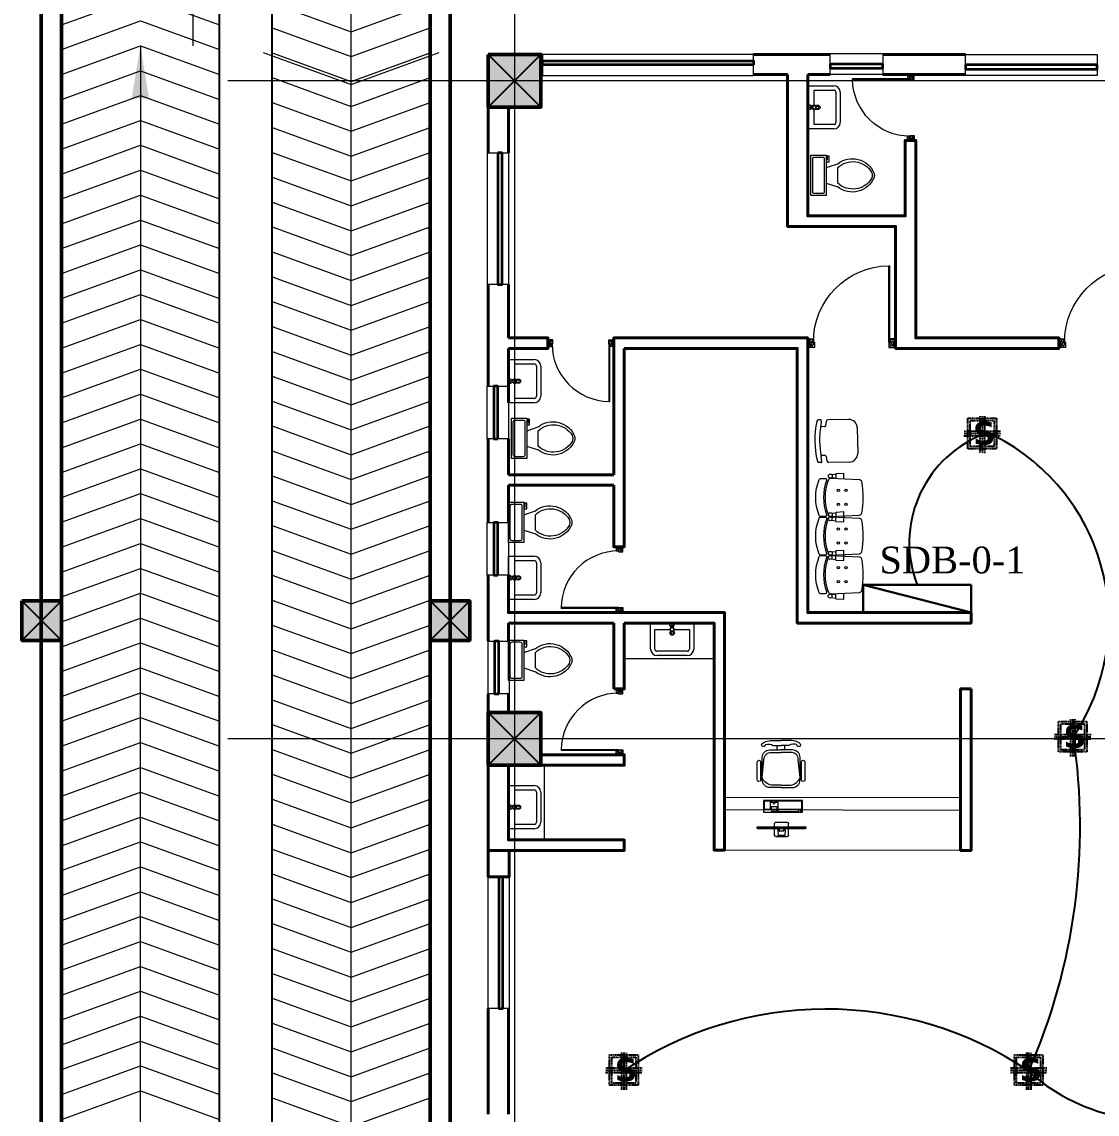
# Model space of a CAD drawing. Header units: millimetres. Extents: x 2399484 to 3337895, y 3598750 to 3969149.
# Drawn here: x 2431850 to 2444096, y 3679419 to 3691865 of the extents above; entities that cross this region are included whole.
import ezdxf

# ---------------------------------------------------------------- set-up
doc = ezdxf.new("R2010")
doc.units = ezdxf.units.MM
doc.header["$MEASUREMENT"] = 0
doc.linetypes.add('ACAD_ISO04W100', pattern=[30, 24, -3, 0, -3])
doc.linetypes.add('CENTER', pattern=[2, 1.25, -0.25, 0.25, -0.25])
for name, color, linetype, lineweight in [('0newfurnture', 30, 'Continuous', 15), ('centreline', 52, 'CENTER', 5), ('Column-0.5', 14, 'Continuous', 50), ('DB-SDB', 10, 'ACAD_ISO04W100', 30), ('Dimension- 0.15', 114, 'Continuous', 15), ('door', 41, 'Continuous', 5), ('Door Opening-0.09', 253, 'Continuous', 9), ('Furniture Hospital-0.09', 44, 'Continuous', 9), ('Hatch', 9, 'Continuous', 9), ('hatch-1', 53, 'Continuous', 15), ('Sill Level', 140, 'Continuous', 20), ('stairs', 6, 'Continuous', 25), ('wall 0.4', 7, 'Continuous', 40), ('Wall-0.5', 7, 'Continuous', 50), ('Windows Plan', 152, 'Continuous', 35)]:
    doc.layers.add(name, color=color, linetype=linetype, lineweight=lineweight)
for name, color, linetype in [('conduit for speaker', 100, 'Continuous'), ('electrical text', 7, 'Continuous'), ('Speaker', 200, 'CENTER')]:
    doc.layers.add(name, color=color, linetype=linetype)
doc.styles.add('5P2', font='verdana.ttf', dxfattribs={"height": 500})
doc.styles.add('romans', font='romans.shx')
doc.styles.get("Standard").update_dxf_attribs({"font": 'arial.ttf'})
doc.dimstyles.get("Standard").update_dxf_attribs({"dimtxt": 500, "dimasz": 100, "dimexe": 100, "dimexo": 200, "dimgap": 0.09, "dimtad": 0, "dimtoh": 1, "dimdec": 0, "dimzin": 0, "dimdsep": 46, "dimtxsty": 'Standard', "dimblk": 'DOT', "dimcen": 0, "dimclrd": 256, "dimclre": 256, "dimclrt": 256, "dimadec": 0, "dimazin": 0, "dimtfac": 1, "dimtdec": 0, "dimtofl": 0, "dimtmove": 0, "dimatfit": 3, "dimfxl": 1, "dimtolj": 1, "dimtzin": 0, "dimlwd": -1, "dimlwe": -1, "dimarcsym": 1})

# ---------------------------------------------------------------- blocks, each defined once
blk = doc.blocks.new("door 3'3")
at = {"layer": 'door'}
for p, q in [((82769.36, -31237.4), (82769.36, -31203.37)), ((82769.84, -31203.37), (82769.36, -31203.37)), ((82769.84, -31237.4), (82769.84, -31203.37))]:
    blk.add_line(p, q, dxfattribs=at)
at = {"layer": 'door', "ltscale": 80}
for points in [[(82769.84, -31239.84), (82767.36, -31239.84), (82767.36, -31239.37), (82766.88, -31239.37), (82766.88, -31236.38), (82767.36, -31236.38), (82767.36, -31235.91), (82769.36, -31235.91), (82769.36, -31237.4), (82769.84, -31237.4)], [(82802.93, -31239.84), (82805.41, -31239.84), (82805.41, -31239.37), (82805.88, -31239.37), (82805.88, -31236.38), (82805.41, -31236.38), (82805.41, -31235.91), (82803.4, -31235.91), (82803.4, -31237.4), (82802.93, -31237.4)]]:
    blk.add_lwpolyline(points, close=True, dxfattribs=at)
blk.add_arc((82769.36, -31237.4), 34.04, 0, 89.2047, dxfattribs=at)
at = {"layer": 'Hatch'}
for centre, radius, start, end in [((82767.7, -31239.85), 2.68, 36.7582, 107.5329), ((82768.07, -31239.12), 3.04, 64.8198, 103.5348), ((82757.2, -31236.2), 10.64, 342.6842, 1.6014), ((82764.36, -31235.92), 4.57, 311.0325, 0.2101), ((82805.07, -31239.85), 2.68, 72.4671, 143.2418), ((82804.7, -31239.12), 3.04, 76.4652, 115.1802), ((82808.41, -31235.92), 4.57, 179.7899, 228.9675), ((82815.57, -31236.2), 10.64, 178.3986, 197.3158), ((82767.27, -31240.34), 1.96, 14.7681, 101.3525), ((82767.3, -31236.13), 3.25, 271.0473, 321.5319), ((82805.47, -31236.13), 3.25, 218.4681, 268.9527), ((82805.49, -31240.34), 1.96, 78.6475, 165.2319)]:
    blk.add_arc(centre, radius, start, end, dxfattribs=at)
blk = doc.blocks.new('Toilet - top')
at = {"layer": 'Furniture Hospital-0.09'}
for p, q in [((9.5, -6), (9.5, -2)), ((-10, -8.5), (-8, -8.5)), ((-10, -9.5), (-10, -8.5)), ((-7, -9.5), (-10, -9.5)), ((-8, -8.5), (-8, -8)), ((-7, -8), (-7, -9.5)), ((-4, -8), (-6, -14)), ((4, -8), (6, -14)), ((4, -14), (-4, -14))]:
    blk.add_line(p, q, dxfattribs=at)
blk.add_lwpolyline([(10.5, -8), (10.5, 0), (-10.5, 0), (-10.5, -8)], close=True, dxfattribs=at)
for points in [[(-9.5, -2), (-9.5, -6)], [(8.5, -1), (-8.5, -1)], [(-8.5, -7), (8.5, -7)]]:
    blk.add_lwpolyline(points, dxfattribs=at)
for centre, radius, start, end in [((-8.62, -1.88), 0.884, 81.8699, 188.1301), ((8.62, -1.88), 0.884, 351.8699, 98.1301), ((-8.62, -6.12), 0.884, 171.8699, 278.1301), ((8.62, -6.12), 0.884, 261.8699, 8.1301), ((3.52, -21.58), 12.17, 141.4691, 247.9714), ((4.2, -21.82), 11.33, 136.3677, 238.9468), ((-3.52, -21.58), 12.17, 292.0284, 38.5307), ((-4.2, -21.82), 11.33, 301.053, 43.6321), ((0, -27.88), 4, 245.7318, 294.2682), ((0, -29), 4, 254.8605, 285.1395)]:
    blk.add_arc(centre, radius, start, end, dxfattribs=at)
blk = doc.blocks.new('TAP')
at = {"layer": 'Furniture Hospital-0.09', "linetype": 'Continuous'}
for p, q in [((0, 38), (0, -38)), ((5, 38), (0, 38)), ((5, 38), (5, -38)), ((30, 25), (5, 25)), ((30, 0), (5, 0)), ((30, 25), (30, -25)), ((56, 16), (30, 16)), ((51, 7), (48, 8)), ((59, 19), (57, 22)), ((73, 24), (73, 27)), ((88, 20), (89, 22)), ((97, 15), (125, 12)), ((97, 8), (100, 9)), ((5, -38), (0, -38)), ((30, -25), (5, -25)), ((56, -16), (30, -16)), ((51, -8), (48, -9)), ((60, -20), (58, -22)), ((74, -24), (74, -27)), ((88, -19), (90, -22)), ((97, -7), (100, -8)), ((97, -15), (125, -12))]:
    blk.add_line(p, q, dxfattribs=at)
for radius in [21.2, 19.7]:
    blk.add_circle((74, 0), radius, dxfattribs=at)
for centre, radius, start, end in [((74, 0), 27.2, 163.0512, 199.0512), ((74, 0), 24.2, 127.0512, 163.0512), ((74, 0), 27.2, 91.0512, 127.0512), ((74, 0), 24.2, 55.0512, 91.0512), ((74, 0), 27.2, 19.0512, 55.0512), ((74, 0), 24.2, 343.0512, 19.0512), ((95, 0), 32.6, 337.45, 22.55), ((74, 0), 24.2, 199.0512, 235.0512), ((74, 0), 27.2, 235.0512, 271.0512), ((74, 0), 24.2, 271.0512, 307.0512), ((74, 0), 27.2, 307.0512, 343.0512)]:
    blk.add_arc(centre, radius, start, end, dxfattribs=at)
blk = doc.blocks.new('A$C2C054FB4')
at = {"layer": 'Furniture Hospital-0.09'}
for p, q in [((-300, 256), (0, 256)), ((0, 256), (0, -244)), ((-375, -169), (-375, 181)), ((-325, -169), (-325, 181)), ((-300, 206), (-75, 206)), ((-75, 206), (-75, 30)), ((-75, -18), (-75, -194)), ((-75, -194), (-300, -194)), ((0, -244), (-300, -244))]:
    blk.add_line(p, q, dxfattribs=at)
at = {"layer": 'Furniture Hospital-0.09', "ltscale": 30}
blk.add_circle((-115, 6), 26, dxfattribs=at)
at = {"layer": 'Furniture Hospital-0.09'}
for centre, radius, start, end in [((-300, 181), 75, 90, 180), ((-300, 181), 25, 90, 180), ((-300, -169), 75, 180, 270), ((-300, -169), 25, 180, 270)]:
    blk.add_arc(centre, radius, start, end, dxfattribs=at)
at = {"layer": 'Furniture Hospital-0.09', "rotation": 180}
blk.add_blockref('TAP', (0, 6), dxfattribs=at)
blk = doc.blocks.new('_Dot')
at = {"color": 0, "linetype": 'ByBlock', "lineweight": -2}
blk.add_line((-0.5, 0), (-1, 0), dxfattribs=at)
at = {"color": 0, "linetype": 'ByBlock', "lineweight": -3, "const_width": 0.5}
blk.add_lwpolyline([(-0.25, 0, 1), (0.25, 0, 1)], format="xyb", close=True, dxfattribs=at)
blk = doc.blocks.new('2ft column')
at = {"layer": 'Hatch', "ltscale": 5}
h = blk.add_hatch(color=256, dxfattribs=at)
h.dxf.hatch_style = 1
h.paths.add_polyline_path([(2207385, 4176559), (2207985, 4176559), (2207985, 4175959), (2207385, 4175959)])
at = {"layer": 'Column-0.5', "ltscale": 5}
blk.add_lwpolyline([(2207385, 4176559), (2207985, 4176559), (2207985, 4175959), (2207385, 4175959)], close=True, dxfattribs=at)
at = {"layer": 'Defpoints', "ltscale": 5}
for points in [[(2207985, 4176559), (2207385, 4175959)], [(2207985, 4175959), (2207385, 4176559)]]:
    blk.add_lwpolyline(points, dxfattribs=at)
blk = doc.blocks.new('main grid')
at = {"layer": 'centreline', "ltscale": 5}
for p, q in [((2518911, 4018930), (2518911, 3987284)), ((2559988, 4011172), (2515645, 4011172)), ((2559988, 4003672), (2515645, 4003672))]:
    blk.add_line(p, q, dxfattribs=at)
at = {"layer": 'Hatch'}
for p in [(311226, -165087), (311226, -172587)]:
    blk.add_blockref('2ft column', p, dxfattribs=at)
blk = doc.blocks.new('BANCAS')
at = {"layer": 'Furniture Hospital-0.09'}
for p, q in [((-0.236, -0.247), (-0.314, -0.247)), ((-0.309, -0.347), (-0.314, -0.247)), ((0.314, -0.25), (0.236, -0.25)), ((0.309, -0.35), (0.314, -0.25)), ((-0.241, -0.347), (-0.309, -0.347)), ((-0.294, -0.405), (-0.3, -0.347)), ((-0.256, -0.405), (-0.25, -0.347)), ((0.309, -0.35), (0.241, -0.35)), ((0.256, -0.409), (0.25, -0.35)), ((0.294, -0.409), (0.3, -0.35))]:
    blk.add_line(p, q, dxfattribs=at)
blk.add_lwpolyline([(0.227, -0.048, 0.346546), (0.203, -0.019, 0.095695), (-0.203, -0.019, 0.346546), (-0.227, -0.048), (-0.244, -0.417, 0.318973), (-0.225, -0.447, 0.193005), (0.225, -0.447, 0.318973), (0.244, -0.417)], format="xyb", close=True, dxfattribs=at)
blk.add_lwpolyline([(-0.245, -0.522), (-0.245, -0.489, -0.522832), (-0.218, -0.471, 0.18), (0.218, -0.471, -0.522832), (0.245, -0.489), (0.245, -0.547, -0.306573), (0.232, -0.565, -0.192782), (-0.232, -0.565, -0.306573), (-0.245, -0.547), (-0.245, -0.504)], format="xyb", dxfattribs=at)
for centre, radius in [((-0.09, -0.22), 0.015), ((0.09, -0.22), 0.015), ((-0.275, -0.422), 0.025), ((-0.09, -0.32), 0.015), ((0.09, -0.32), 0.015), ((0.275, -0.425), 0.025)]:
    blk.add_circle(centre, radius, dxfattribs=at)
blk = doc.blocks.new('A$C72AE6952')
at = {"ltscale": 20, "xscale": 800, "yscale": 800, "zscale": 800, "row_count": 1, "column_count": 3, "row_spacing": 0, "column_spacing": 440.0000000000001}
blk.add_blockref('BANCAS', (-440, 0), dxfattribs=at)
blk = doc.blocks.new('BCHAIR')
at = {"layer": 'Furniture Hospital-0.09'}
for p, q in [((-0.15, 0), (0.15, 0)), ((-0.25, -0.1), (-0.25, -0.342)), ((0.25, -0.1), (0.25, -0.342)), ((-0.179, -0.369), (-0.232, -0.362)), ((-0.17, -0.379), (-0.17, -0.419)), ((0.17, -0.379), (0.17, -0.419)), ((0.179, -0.369), (0.232, -0.362)), ((-0.25, -0.431), (-0.25, -0.454)), ((-0.239, -0.421), (-0.181, -0.429)), ((0.239, -0.421), (0.181, -0.429)), ((0.25, -0.431), (0.25, -0.454))]:
    blk.add_line(p, q, dxfattribs=at)
for centre, radius, start, end in [((-0.15, -0.1), 0.1, 90, 180), ((0.15, -0.1), 0.1, 360, 90), ((-0.23, -0.342), 0.02, 180, 262.875), ((-0.18, -0.379), 0.01, 0, 82.875), ((0.18, -0.379), 0.01, 97.125, 180), ((0.23, -0.342), 0.02, 277.125, 360), ((-0.24, -0.431), 0.01, 82.875, 180), ((-0.23, -0.454), 0.02, 180, 257.4986), ((0, 0.583), 1.083, 257.4986, 282.5014), ((-0.18, -0.419), 0.01, 262.875, 0), ((0, 0.594), 1.039, 259.9886, 280.0345), ((0.18, -0.419), 0.01, 180, 277.125), ((0.23, -0.454), 0.02, 282.5014, 0), ((0.24, -0.431), 0.01, 0, 97.125)]:
    blk.add_arc(centre, radius, start, end, dxfattribs=at)
blk = doc.blocks.new('desk')
at = {"layer": 'Furniture Hospital-0.09', "lineweight": 0}
for p, q in [((82779.05, -33204.54), (82778.82, -33204.74)), ((82778.82, -33226.13), (82778.82, -33204.74)), ((82778.08, -33213.81), (82775.81, -33213.97)), ((82775.81, -33214.25), (82775.92, -33214.25)), ((82775.81, -33214.27), (82775.9, -33214.27)), ((82775.92, -33212.3), (82778.82, -33212.3)), ((82777.66, -33214.44), (82778.55, -33214.44)), ((82777.66, -33214.46), (82777.66, -33214.44)), ((82777.66, -33214.46), (82778.82, -33214.46)), ((82777.78, -33216.4), (82777.78, -33214.46)), ((82779.63, -33212.3), (82781.02, -33212.3)), ((82775.81, -33216.59), (82775.9, -33216.59)), ((82775.81, -33216.61), (82775.92, -33216.61)), ((82778.08, -33217.05), (82775.81, -33216.89)), ((82775.92, -33218.56), (82778.82, -33218.56)), ((82777.66, -33216.4), (82778.82, -33216.4)), ((82777.66, -33216.43), (82777.66, -33216.4)), ((82777.66, -33216.43), (82778.55, -33216.43)), ((82779.63, -33218.56), (82781.02, -33218.56)), ((82778.82, -33226.13), (82779.05, -33226.32))]:
    blk.add_line(p, q, dxfattribs=at)
at = {"layer": 'Furniture Hospital-0.09', "ltscale": 6}
for p, q in [((82800.5, -33204.96), (82808.49, -33204.96)), ((82800.5, -33206.58), (82808.49, -33206.58)), ((82813.91, -33213.95), (82815.89, -33213.95)), ((82813.91, -33217.32), (82815.89, -33217.32)), ((82800.5, -33224.69), (82808.49, -33224.69)), ((82800.5, -33226.31), (82808.49, -33226.31))]:
    blk.add_line(p, q, dxfattribs=at)
at = {"layer": 'Furniture Hospital-0.09', "lineweight": 0, "ltscale": 100}
for p, q in [((82786.19, -33223.54), (82786.19, -33206.09)), ((82786.19, -33206.09), (82791.32, -33206.09)), ((82786.51, -33207.8), (82787.14, -33207.8)), ((82786.51, -33217.09), (82786.51, -33207.8)), ((82786.57, -33206.96), (82786.57, -33206.39)), ((82786.57, -33206.39), (82787.14, -33206.39)), ((82787.14, -33206.96), (82786.57, -33206.96)), ((82787.14, -33206.39), (82787.14, -33206.96)), ((82787.14, -33207.8), (82787.14, -33217.09)), ((82787.44, -33217.12), (82787.44, -33206.33)), ((82787.44, -33206.33), (82791.11, -33206.33)), ((82791.11, -33206.33), (82791.11, -33217.12)), ((82791.32, -33206.09), (82791.32, -33223.54)), ((82787.14, -33217.09), (82786.51, -33217.09)), ((82786.54, -33219.95), (82786.54, -33217.6)), ((82786.54, -33217.6), (82787.14, -33217.6)), ((82787.14, -33217.6), (82787.14, -33219.95)), ((82791.11, -33217.12), (82787.44, -33217.12)), ((82787.5, -33220.04), (82787.5, -33217.45)), ((82787.5, -33217.45), (82788.59, -33217.45)), ((82788.59, -33217.45), (82788.59, -33220.04)), ((82790.03, -33219.2), (82790.03, -33218.45)), ((82790.03, -33218.45), (82790.54, -33218.45)), ((82790.54, -33219.2), (82790.03, -33219.2)), ((82790.54, -33217.57), (82790.99, -33217.57)), ((82790.54, -33218.45), (82790.54, -33217.57)), ((82790.54, -33220.07), (82790.54, -33219.2)), ((82790.99, -33217.57), (82790.99, -33220.07)), ((82791.32, -33223.54), (82786.19, -33223.54)), ((82787.14, -33219.95), (82786.54, -33219.95)), ((82788.59, -33220.04), (82787.5, -33220.04)), ((82787.5, -33223.2), (82787.5, -33220.34)), ((82787.5, -33220.34), (82791.08, -33220.34)), ((82791.08, -33223.2), (82787.5, -33223.2)), ((82790.99, -33220.07), (82790.54, -33220.07)), ((82791.08, -33220.34), (82791.08, -33223.2))]:
    blk.add_line(p, q, dxfattribs=at)
at = {"layer": 'Furniture Hospital-0.09', "lineweight": 0}
for points in [[(82779.63, -33226.32), (82779.63, -33204.54), (82779.05, -33204.54), (82779.05, -33226.32), (82779.63, -33226.32)], [(82775.23, -33217.86), (82775.23, -33213)], [(82775.81, -33216.89), (82775.81, -33213.97)], [(82775.9, -33216.59), (82775.9, -33214.27)], [(82775.92, -33216.61), (82775.92, -33214.25)], [(82781.72, -33217.86), (82781.72, -33213)]]:
    blk.add_lwpolyline(points, dxfattribs=at)
at = {"layer": 'Furniture Hospital-0.09', "ltscale": 6}
for points in [[(82797.14, -33215.63), (82797.14, -33210.58, -0.414214), (82800.51, -33207.21), (82810.61, -33207.21, -0.418376), (82813.91, -33210.58), (82813.91, -33215.63)], [(82798.2, -33215.63), (82798.2, -33211.34, -0.28028), (82801.57, -33207.21), (82809.51, -33207.97, -0.418376), (82812.81, -33211.34), (82812.81, -33215.63)], [(82816.29, -33208.59, -0.214578), (82815.89, -33212.17), (82815.89, -33215.63)], [(82816.6, -33207.07, -0.207066), (82818.07, -33212.19), (82818.07, -33215.63)], [(82797.14, -33215.63), (82797.14, -33220.69, 0.414214), (82800.51, -33224.06), (82810.61, -33224.06, 0.418376), (82813.91, -33220.69), (82813.91, -33215.63)], [(82798.2, -33215.63), (82798.2, -33219.93, 0.28028), (82801.57, -33224.06), (82809.51, -33223.3, 0.418376), (82812.81, -33219.93), (82812.81, -33215.63)], [(82816.29, -33222.68, 0.214578), (82815.89, -33219.1), (82815.89, -33215.63)], [(82816.6, -33224.2, 0.207066), (82818.07, -33219.08), (82818.07, -33215.63)]]:
    blk.add_lwpolyline(points, format="xyb", dxfattribs=at)
at = {"layer": 'Furniture Hospital-0.09', "lineweight": 0}
for points in [[(82778.08, -33213.81, -0.263666), (82778.48, -33213.95), (82778.55, -33214.07), (82778.55, -33214.44)], [(82778.08, -33217.05, 0.263666), (82778.48, -33216.91), (82778.55, -33216.79), (82778.55, -33216.43)]]:
    blk.add_lwpolyline(points, format="xyb", dxfattribs=at)
for centre, radius in [((82775.38, -33213.84), 0.0699), ((82775.38, -33214.41), 0.0699), ((82779.34, -33213.98), 0.0463), ((82775.38, -33214.99), 0.0699), ((82775.38, -33215.57), 0.0699), ((82775.38, -33216.15), 0.0699), ((82775.38, -33216.73), 0.0699), ((82775.38, -33217.31), 0.0699), ((82775.38, -33217.89), 0.0699), ((82779.34, -33216.88), 0.0463)]:
    blk.add_circle(centre, radius, dxfattribs=at)
at = {"layer": 'Furniture Hospital-0.09', "ltscale": 6}
for centre, radius, start, end in [((82800.65, -33205.77), 0.824, 100.5781, 259.642), ((82808.49, -33205.77), 0.812, 270, 90), ((82816.19, -33207.78), 0.823, 59.8228, 277.5348), ((82816.19, -33223.49), 0.823, 82.4652, 300.1772), ((82800.65, -33225.5), 0.824, 100.358, 259.4219), ((82808.49, -33225.5), 0.812, 270, 90)]:
    blk.add_arc(centre, radius, start, end, dxfattribs=at)
at = {"layer": 'Furniture Hospital-0.09', "lineweight": 0}
for centre, start, end in [((82775.92, -33213), 90, 180), ((82781.02, -33213), 0, 90), ((82775.92, -33217.86), 180, 270), ((82781.02, -33217.86), 270, 0)]:
    blk.add_arc(centre, 0.695, start, end, dxfattribs=at)
blk = doc.blocks.new('v2')
at = {"layer": 'Sill Level'}
blk.add_lwpolyline([(2448277, 3818910), (2448877, 3818910), (2448877, 3818670), (2448277, 3818670)], close=True, dxfattribs=at)
at = {"layer": 'Windows Plan'}
blk.add_lwpolyline([(2448877, 3818790), (2448277, 3818790), (2448277, 3818743), (2448877, 3818743)], close=True, dxfattribs=at)
blk = doc.blocks.new('w1')
at = {"layer": 'Sill Level'}
blk.add_lwpolyline([(2460641, 3827503), (2460641, 3825103), (2460401, 3825103), (2460401, 3827503)], close=True, dxfattribs=at)
at = {"layer": 'Windows Plan'}
blk.add_lwpolyline([(2460521, 3825103), (2460521, 3827503), (2460473, 3827503), (2460473, 3825103)], close=True, dxfattribs=at)
blk = doc.blocks.new('w2')
at = {"layer": 'Sill Level'}
blk.add_lwpolyline([(2444138, 3818930), (2445638, 3818930), (2445638, 3818690), (2444138, 3818690)], close=True, dxfattribs=at)
at = {"layer": 'Windows Plan'}
blk.add_lwpolyline([(2445638, 3818810), (2444138, 3818810), (2444138, 3818762), (2445638, 3818762)], close=True, dxfattribs=at)
blk = doc.blocks.new('A$C28482BCB')
at = {"layer": 'DB-SDB', "linetype": 'Continuous'}
for p, q in [((0, 4.47), (17.32, 4.47)), ((0, 0), (0, 4.47)), ((0, 4.47), (17.32, 0)), ((17.32, 4.47), (17.32, 0)), ((17.32, 0), (0, 0))]:
    blk.add_line(p, q, dxfattribs=at)
blk = doc.blocks.new('Speaker')
at = {"layer": 'Speaker', "ltscale": 3}
for p, q in [((1442033.3, -1133785.1), (1442033.3, -1133947.9)), ((1442043.3, -1133785.1), (1442043.3, -1133947.9)), ((1442053.3, -1133785.6), (1442053.3, -1133947.9)), ((1441963.2, -1133871.7), (1442122.2, -1133871.7)), ((1441963.9, -1133851.7), (1442123.7, -1133851.7)), ((1441964.3, -1133861.7), (1442123.3, -1133861.7))]:
    blk.add_line(p, q, dxfattribs=at)
for points in [[(1441980.9, -1133794.7), (1442105.8, -1133794.7), (1442105.8, -1133928.6), (1441980.9, -1133928.6)], [(1441990.9, -1133804.7), (1442095.8, -1133804.7), (1442095.8, -1133918.6), (1441990.9, -1133918.6)]]:
    blk.add_lwpolyline(points, close=True, dxfattribs=at)
at = {"layer": 'Speaker', "ltscale": 3, "insert": (1442003.5, -1133810.2), "char_height": 99.941, "width": 119.93, "attachment_point": 1, "style": '5P2'}
blk.add_mtext('{\\fVerdana|b1|i0|c0|p34;S}', dxfattribs=at)
blk = doc.blocks.new('RAMP23')
at = {"layer": 'Dimension- 0.15', "ltscale": 5}
blk.add_lwpolyline([(2418984, 4012016), (2418984, 4013523), (2420784, 4013523), (2420784, 4012700)], dxfattribs=at)
at = {"layer": 'hatch-1', "color": 4, "lineweight": 0, "ltscale": 5}
for points in [[(2417484, 4012256), (2418384, 4012583), (2419284, 4012256)], [(2419884, 4012503), (2420784, 4012177), (2421684, 4012503)], [(2417484, 4011973), (2418384, 4012299), (2419284, 4011973)], [(2419884, 4012220), (2420784, 4011893), (2421684, 4012220)], [(2417484, 4011689), (2418384, 4012016), (2419284, 4011689)], [(2419782, 4011938), (2420784, 4011574), (2421787, 4011938)], [(2419884, 4011936), (2420784, 4011610), (2421684, 4011936)], [(2417484, 4011406), (2418384, 4011732), (2419284, 4011406)], [(2419884, 4011653), (2420784, 4011326), (2421684, 4011653)], [(2417484, 4011122), (2418384, 4011449), (2419284, 4011122)], [(2419884, 4011369), (2420784, 4011043), (2421684, 4011369)], [(2417484, 4010839), (2418384, 4011165), (2419284, 4010839)], [(2419884, 4011086), (2420784, 4010759), (2421684, 4011086)], [(2417484, 4010555), (2418384, 4010882), (2419284, 4010555)], [(2419884, 4010802), (2420784, 4010476), (2421684, 4010802)], [(2417484, 4010272), (2418384, 4010598), (2419284, 4010272)], [(2419884, 4010519), (2420784, 4010192), (2421684, 4010519)], [(2417484, 4009988), (2418384, 4010315), (2419284, 4009988)], [(2419884, 4010235), (2420784, 4009909), (2421684, 4010235)], [(2417484, 4009705), (2418384, 4010031), (2419284, 4009705)], [(2419884, 4009952), (2420784, 4009625), (2421684, 4009952)], [(2417484, 4009421), (2418384, 4009748), (2419284, 4009421)], [(2419884, 4009668), (2420784, 4009342), (2421684, 4009668)], [(2417484, 4009138), (2418384, 4009464), (2419284, 4009138)], [(2419884, 4009385), (2420784, 4009058), (2421684, 4009385)], [(2417484, 4008854), (2418384, 4009181), (2419284, 4008854)], [(2419884, 4009101), (2420784, 4008775), (2421684, 4009101)], [(2417484, 4008571), (2418384, 4008897), (2419284, 4008571)], [(2419884, 4008818), (2420784, 4008491), (2421684, 4008818)], [(2417484, 4008287), (2418384, 4008614), (2419284, 4008287)], [(2419884, 4008534), (2420784, 4008208), (2421684, 4008534)], [(2417484, 4008004), (2418384, 4008330), (2419284, 4008004)], [(2419884, 4008251), (2420784, 4007924), (2421684, 4008251)], [(2417484, 4007721), (2418384, 4008047), (2419284, 4007721)], [(2419884, 4007967), (2420784, 4007641), (2421684, 4007967)], [(2417484, 4007437), (2418384, 4007763), (2419284, 4007437)], [(2419884, 4007684), (2420784, 4007357), (2421684, 4007684)], [(2417484, 4007154), (2418384, 4007480), (2419284, 4007154)], [(2419884, 4007400), (2420784, 4007074), (2421684, 4007400)], [(2417484, 4006870), (2418384, 4007196), (2419284, 4006870)], [(2419884, 4007117), (2420784, 4006791), (2421684, 4007117)], [(2417484, 4006587), (2418384, 4006913), (2419284, 4006587)], [(2419884, 4006833), (2420784, 4006507), (2421684, 4006833)], [(2417484, 4006303), (2418384, 4006629), (2419284, 4006303)], [(2419884, 4006550), (2420784, 4006224), (2421684, 4006550)], [(2417484, 4006020), (2418384, 4006346), (2419284, 4006020)], [(2419884, 4006266), (2420784, 4005940), (2421684, 4006266)], [(2417484, 4005736), (2418384, 4006062), (2419284, 4005736)], [(2419884, 4005983), (2420784, 4005657), (2421684, 4005983)], [(2417484, 4005453), (2418384, 4005779), (2419284, 4005453)], [(2419884, 4005699), (2420784, 4005373), (2421684, 4005699)], [(2417484, 4005169), (2418384, 4005495), (2419284, 4005169)], [(2419884, 4005416), (2420784, 4005090), (2421684, 4005416)], [(2417484, 4004886), (2418384, 4005212), (2419284, 4004886)], [(2419884, 4005132), (2420784, 4004806), (2421684, 4005132)], [(2417484, 4004602), (2418384, 4004928), (2419284, 4004602)], [(2419884, 4004849), (2420784, 4004523), (2421684, 4004849)], [(2417484, 4004319), (2418384, 4004645), (2419284, 4004319)], [(2419884, 4004565), (2420784, 4004239), (2421684, 4004565)], [(2417484, 4004035), (2418384, 4004361), (2419284, 4004035)], [(2419884, 4004282), (2420784, 4003956), (2421684, 4004282)], [(2417484, 4003752), (2418384, 4004078), (2419284, 4003752)], [(2417484, 4003752), (2418384, 4004078), (2419284, 4003752)], [(2419884, 4003998), (2420784, 4003672), (2421684, 4003998)], [(2417484, 4003468), (2418384, 4003794), (2419284, 4003468)], [(2419884, 4003715), (2420784, 4003389), (2421684, 4003715)], [(2417484, 4003185), (2418384, 4003511), (2419284, 4003185)], [(2419884, 4003431), (2420784, 4003105), (2421684, 4003431)], [(2417484, 4002901), (2418384, 4003228), (2419284, 4002901)], [(2419884, 4003148), (2420784, 4002822), (2421684, 4003148)], [(2417484, 4002618), (2418384, 4002944), (2419284, 4002618)], [(2419884, 4002864), (2420784, 4002538), (2421684, 4002864)], [(2417484, 4002334), (2418384, 4002661), (2419284, 4002334)], [(2419884, 4002581), (2420784, 4002255), (2421684, 4002581)], [(2417484, 4002051), (2418384, 4002377), (2419284, 4002051)], [(2419884, 4002298), (2420784, 4001971), (2421684, 4002298)], [(2417484, 4001767), (2418384, 4002094), (2419284, 4001767)], [(2419884, 4002014), (2420784, 4001688), (2421684, 4002014)], [(2417484, 4001484), (2418384, 4001810), (2419284, 4001484)], [(2419884, 4001731), (2420784, 4001404), (2421684, 4001731)], [(2417484, 4001200), (2418384, 4001527), (2419284, 4001200)], [(2419884, 4001447), (2420784, 4001121), (2421684, 4001447)], [(2417484, 4000917), (2418384, 4001243), (2419284, 4000917)], [(2419884, 4001164), (2420784, 4000837), (2421684, 4001164)], [(2417484, 4000633), (2418384, 4000960), (2419284, 4000633)], [(2419884, 4000880), (2420784, 4000554), (2421684, 4000880)], [(2417484, 4000350), (2418384, 4000676), (2419284, 4000350)], [(2419884, 4000597), (2420784, 4000270), (2421684, 4000597)], [(2417484, 4000066), (2418384, 4000393), (2419284, 4000066)], [(2419884, 4000313), (2420784, 3999987), (2421684, 4000313)], [(2417484, 3999783), (2418384, 4000109), (2419284, 3999783)], [(2419884, 4000030), (2420784, 3999703), (2421684, 4000030)]]:
    blk.add_lwpolyline(points, dxfattribs=at)
at = {"layer": 'stairs', "ltscale": 5}
for points in [[(2419284, 3996313), (2419284, 4012583)], [(2419884, 3996313), (2419884, 4012583)]]:
    blk.add_lwpolyline(points, dxfattribs=at)
at = {"layer": 'Wall-0.5', "ltscale": 5}
for points in [[(2417254, 3996768), (2417484, 3996768), (2417484, 4014613), (2417254, 4014613)], [(2421684, 3996768), (2421914, 3996768), (2421914, 4014613), (2421684, 4014613)]]:
    blk.add_lwpolyline(points, close=True, dxfattribs=at)
at = {"layer": 'Hatch', "xscale": 0.75, "yscale": 0.75, "zscale": 0.75}
for p in [(761496, 873271), (766146, 873271)]:
    blk.add_blockref('2ft column', p, dxfattribs=at)
at = {"layer": 'Dimension- 0.15', "ltscale": 5}
for points, override in [([(2420784, 3996301), (2420784, 4012700)], {"dimasz": 600, "dimfxl": 500, "dimfxlon": 1}), ([(2418384, 4012016), (2418380, 3996313)], {"dimasz": 600, "dimgap": 0.09, "dimtad": 0, "dimfxl": 500, "dimfxlon": 1})]:
    blk.add_leader(points, dimstyle='Standard', override=override, dxfattribs=at)

msp = doc.modelspace()

# ---------------------------------------------------------------- linework, layer by layer
at = {"layer": 'centreline', "ltscale": 5}
for p, q in [((2437461, 3698952.5), (2437461, 3690894.3)), ((2437461, 3688264.3), (2437461, 3687524.8)), ((2437461, 3687349.2), (2437461, 3685931.3)), ((2437461, 3685556.5), (2437461, 3684800)), ((2437461, 3684383.2), (2437461, 3684361.3))]:
    msp.add_line(p, q, dxfattribs=at)
at = {"layer": 'conduit for speaker', "ltscale": 5}
for centre, radius, start, end in [((2441867.1, 3685037.2), 2360.4, 325.72226, 66.38198), ((2436987, 3682696.2), 6915.3, 336.23383, 8.51645), ((2444787.1, 3681564), 2218.6, 227.55713, 347.11872), ((2441008, 3676496.3), 4120, 55.93409, 124.39913)]:
    msp.add_arc(centre, radius, start, end, dxfattribs=at)
at = {"layer": 'conduit for speaker'}
msp.add_arc((2443278.5, 3685931.7), 1321.8, 113.06198, 201.30842, dxfattribs=at)
at = {"layer": 'Furniture Hospital-0.09'}
for p, q in [((2442542, 3683024.3), (2439852.7, 3683028.4)), ((2439852.7, 3682888.8), (2442541, 3682884.3)), ((2442541, 3682424.3), (2439852.7, 3682428.4))]:
    msp.add_line(p, q, dxfattribs=at)
for points in [[(2439732.7, 3685014.3), (2439732.7, 3684607.5), (2438711, 3684607.5), (2438711, 3685014.3)], [(2437391, 3683394.3), (2437797.9, 3683394.3), (2437797.9, 3682544.3), (2437391, 3682544.3)]]:
    msp.add_lwpolyline(points, close=True, dxfattribs=at)
at = {"layer": 'wall 0.4', "ltscale": 5}
for points in [[(2440181, 3691494.3), (2441056, 3691494.3)], [(2441656, 3691494.3), (2442596, 3691494.3)], [(2440181, 3691264.3), (2440571, 3691264.3)], [(2440801, 3691264.3), (2440801, 3689654.3), (2441911, 3689654.3), (2441911, 3690514.3), (2442031, 3690514.3), (2442031, 3688264.3), (2443661, 3688264.3), (2443661, 3688144.3), (2441801, 3688144.3), (2441801, 3689534.3), (2440571, 3689534.3), (2440571, 3691264.3)], [(2440801, 3691264.3), (2441056, 3691264.3)], [(2441656, 3691264.3), (2442596, 3691264.3)], [(2437161, 3690894.3), (2437161, 3690374.1)], [(2437391, 3690894.3), (2437391, 3690374.1)], [(2437161, 3688874.1), (2437161, 3687714)], [(2437391, 3688874.1), (2437391, 3688264.3)], [(2437391, 3688264.3), (2437841, 3688264.3), (2437841, 3688144.3), (2437391, 3688144.3)], [(2438591, 3686704.3), (2438591, 3688264.3), (2440801, 3688264.3), (2440801, 3685134.3), (2442661, 3685134.3), (2442661, 3685014.3), (2440681, 3685014.3), (2440681, 3688144.3), (2438711, 3688144.3)], [(2437391, 3688144.3), (2437391, 3687524.8)], [(2438711, 3688144.3), (2438711, 3685884.3), (2438591, 3685884.3), (2438591, 3686584.3)], [(2437161, 3687114), (2437161, 3686159.3)], [(2437391, 3687114), (2437391, 3686704.3)], [(2438591, 3686704.3), (2437391, 3686704.3)], [(2437391, 3686584.3), (2437391, 3686159.3)], [(2438591, 3686584.3), (2437391, 3686584.3)], [(2437161, 3685559.3), (2437161, 3684808)], [(2437391, 3685566.8), (2437391, 3685134.3), (2439852.7, 3685134.3), (2439852.7, 3682428.4), (2439732.7, 3682428.4), (2439732.7, 3685014.3), (2438711, 3685014.3)], [(2437391, 3685014.3), (2437391, 3684808)], [(2438591, 3685014.3), (2437391, 3685014.3)], [(2438591, 3684264.3), (2438711, 3684264.3), (2438711, 3685014.3)], [(2438591, 3684264.3), (2438591, 3685014.3)], [(2437161, 3684208), (2437161, 3682424.3)], [(2437391, 3684208), (2437391, 3683994.3)], [(2437761, 3683394.3), (2438711, 3683394.3), (2438711, 3683514.3), (2437761, 3683514.3)], [(2437161, 3682424.3), (2438711, 3682424.3), (2438711, 3682544.3), (2437391, 3682544.3), (2437391, 3683394.3)], [(2437391, 3683394.3), (2437391, 3682544.3)], [(2437161, 3680624.3), (2437161, 3679419.3)], [(2437391, 3680624.3), (2437391, 3679419.3)]]:
    msp.add_lwpolyline(points, dxfattribs=at)
for points in [[(2442661, 3684264.3), (2442661, 3682424.3), (2442541, 3682424.3), (2442541, 3684264.3)], [(2437161, 3682424.3), (2437401, 3682424.3), (2437401, 3682124.3), (2437161, 3682124.3)]]:
    msp.add_lwpolyline(points, close=True, dxfattribs=at)

# ---------------------------------------------------------------- block references
at = {"layer": '0newfurnture', "ltscale": 5}
msp.add_blockref('main grid', (-81449.7, -319977.6), dxfattribs=at)
at = {"layer": 'DB-SDB', "linetype": 'Continuous', "lineweight": 0, "xscale": 70.87500000000003, "yscale": 70.87500000000003, "zscale": 70.87500000000003}
msp.add_blockref('A$C28482BCB', (2441433.2, 3685134.3), dxfattribs=at)
at = {"layer": 'Door Opening-0.09', "yscale": 19.23210694816937, "zscale": 19.23210694816937}
for p, xscale, rotation in [((1841204.4, 5283045.9), -19.23210694816937, 90), ((4030372.6, 3087434.1), 19.23210694816937, 180), ((1837884.4, 2093352.7), 19.23210694816937, 90.00000000000001), ((1837884.4, 2091732.7), 19.23210694816937, 90.00000000000001)]:
    msp.add_blockref("door 3'3", p, dxfattribs=dict(at, xscale=xscale, rotation=rotation))
at = {"layer": 'Door Opening-0.09', "xscale": -25.55555555555556, "yscale": 25.55555555555556, "zscale": 25.55555555555556}
for p in [(4556951.4, 4486505.5), (4559811.4, 4486505.5)]:
    msp.add_blockref("door 3'3", p, dxfattribs=at)
at = {"layer": 'Furniture Hospital-0.09'}
for name, p, xscale, yscale, zscale, rotation in [('A$C2C054FB4', (2440801, 3690896.9), 0.9842520018725999, 0.9842520018725999, 0.9842520018725999, 180), ('Toilet - top', (2440834.7, 3690116.2), -21.93575057202424, 21.93575057202424, 21.93575057202424, 90), ('A$C2C054FB4', (2437391, 3687776.9), 0.9842520018725999, 0.9842520018725999, 0.9842520018725999, 180), ('Toilet - top', (2437424.7, 3687118.9), -21.93575057202424, 21.93575057202424, 21.93575057202424, 90), ('A$C72AE6952', (2441431.5, 3685958.7), 1.107692350907673, 1.107692350907673, 1.107692306891935, 270), ('Toilet - top', (2437391, 3686161.6), -21.93575057202424, 21.93575057202424, 21.93575057202424, 90), ('A$C2C054FB4', (2437391, 3685535.9), 0.9842520018725999, 0.9842520018725999, 0.9842520018725999, 180), ('A$C2C054FB4', (2439261.2, 3685014.3), 0.9842520018725999, 0.9842520018725999, 0.9842520018725999, 89.99999999999999), ('Toilet - top', (2437391, 3684591.6), -21.93575057202424, 21.93575057202424, 21.93575057202424, 90), ('desk', (3289340.7, 1567214.3), -25.55555555555556, 25.55555555555556, 25.55555555555556, 270), ('A$C2C054FB4', (2437391, 3682922.8), 0.9842520018725999, 0.9842520018725999, 0.9842520018725999, 180)]:
    msp.add_blockref(name, p, dxfattribs=dict(at, xscale=xscale, yscale=yscale, zscale=zscale, rotation=rotation))
at = {"layer": 'Furniture Hospital-0.09', "color": 8, "linetype": 'Continuous', "xscale": 971.1111111110954, "yscale": 971.1111111110954, "zscale": 971.1111111110954, "rotation": 270.8219194309884}
msp.add_blockref('BCHAIR', (2441366.7, 3687093.4), dxfattribs=at)
at = {"layer": 'Speaker', "ltscale": 3, "xscale": 2.6, "yscale": 2.6, "zscale": 2.6}
for p in [(-1306526, 6635214.3), (-1305495.2, 6631760.7), (-1310606.3, 6627962.2), (-1305996.9, 6627962.2)]:
    msp.add_blockref('Speaker', p, dxfattribs=at)
at = {"layer": 'wall 0.4'}
for name, p in [('RAMP23', (14815.5, -320423.6)), ('v2', (-7220.6, -127406.2)), ('w2', (-1541.7, -127436.1))]:
    msp.add_blockref(name, p, dxfattribs=at)
at = {"layer": 'wall 0.4', "xscale": -1, "rotation": 90}
msp.add_blockref('w1', (6265283.9, 6151895.3), dxfattribs=at)
at = {"layer": 'wall 0.4'}
for name, p, rotation in [('w2', (6256081.4, 1244736.3), 90), ('v2', (-1381519.4, 6135990.6), 270), ('v2', (-1381519.4, 6134435.9), 270), ('v2', (-1381509.4, 6133084.6), 270), ('w2', (6256091.4, 1236486.5), 90)]:
    msp.add_blockref(name, p, dxfattribs=dict(at, rotation=rotation))

# ---------------------------------------------------------------- texts
at = {"layer": 'electrical text', "insert": (2442448.1, 3685731.4), "char_height": 487.711, "attachment_point": 5, "style": 'romans'}
msp.add_mtext_dynamic_manual_height_columns('{\\fTimes New Roman|b0|i0|c0|p18;\\H0.625x;SDB-0-1}', width=5175275.649, gutter_width=1750, heights=[0], dxfattribs=at)

doc.saveas('drawing.dxf')
